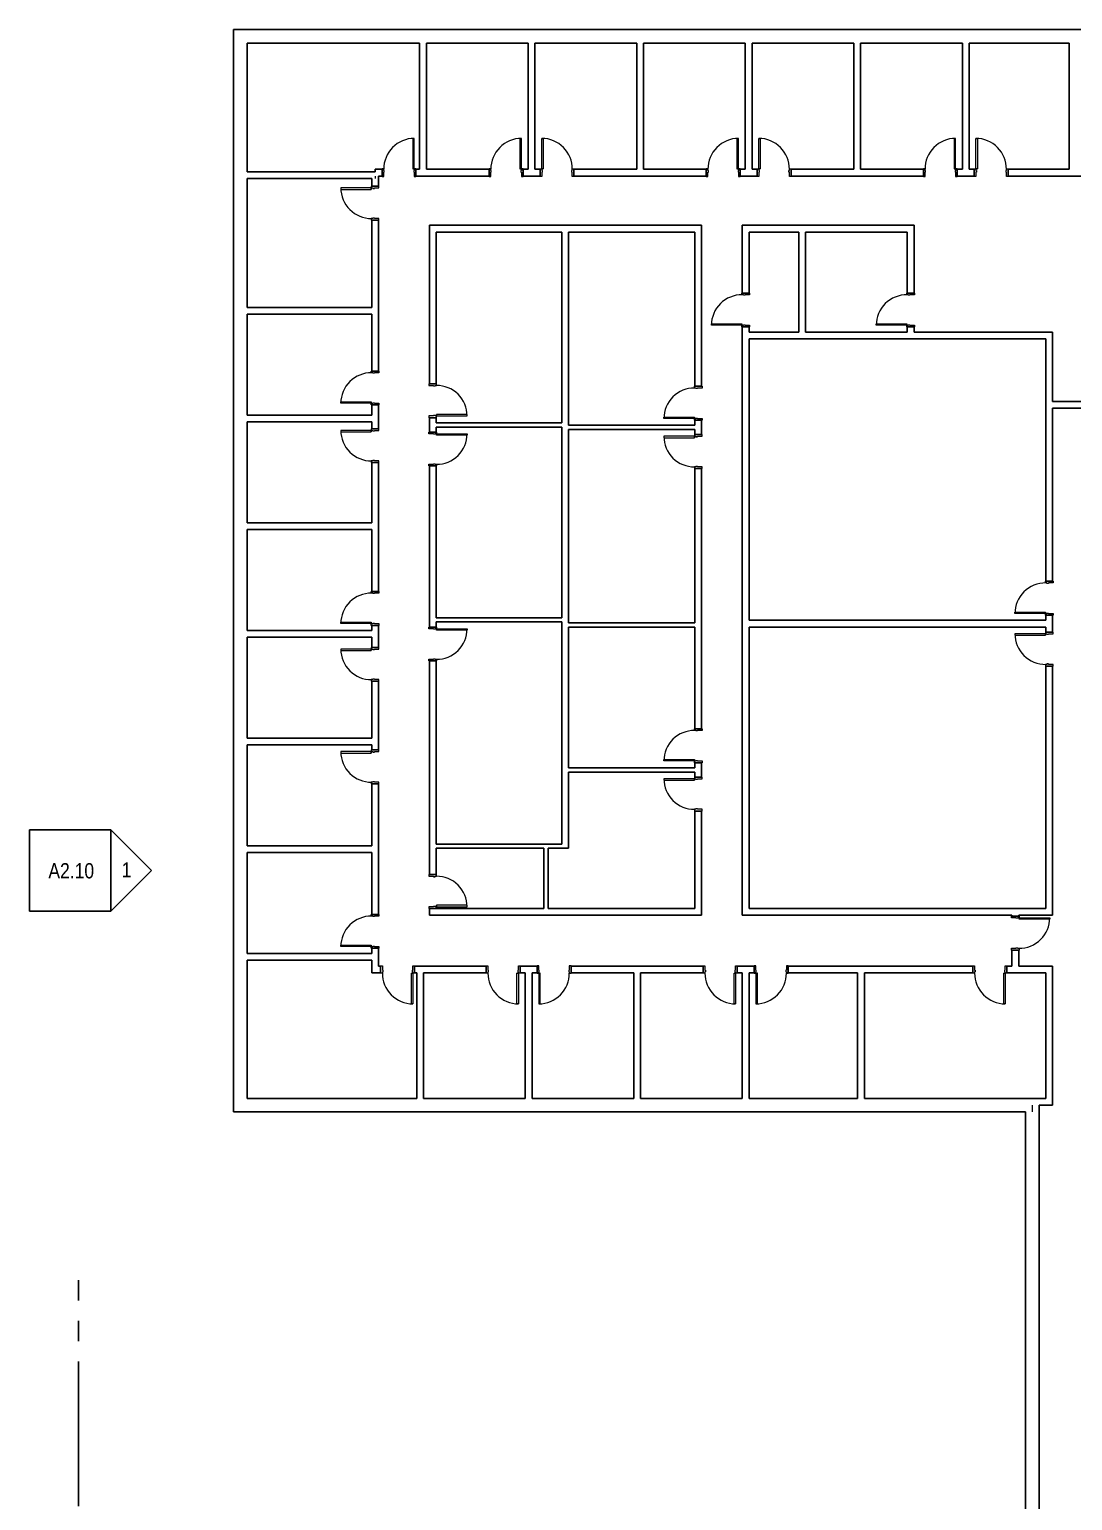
# Model space of a CAD drawing. Header units: inches. Extents: x -2612 to 2941, y -1924 to 1652.
# Drawn here: x -2552 to -1322, y -625 to 1110 of the extents above; entities that cross this region are included whole.
import ezdxf

# ---------------------------------------------------------------- set-up
doc = ezdxf.new("R2010")
doc.units = ezdxf.units.IN
doc.header["$MEASUREMENT"] = 0
doc.linetypes.add('Grid Line', pattern=[168, 96, -24, 24, -24])
for name, color, linetype, lineweight in [('A-DOOR', 31, 'Continuous', 9), ('A-DOOR-FRAM', 31, 'Continuous', 15), ('A-WALL', 113, 'Continuous', 9), ('G-ANNO-SYMB', 111, 'Continuous', 9), ('I-WALL', 2, 'Continuous', 9), ('S-GRID', 1, 'Continuous', 9)]:
    doc.layers.add(name, color=color, linetype=linetype, lineweight=lineweight)
doc.styles.add('Arial Narrow', font='ARIALN.TTF', dxfattribs={"height": 18})

# ---------------------------------------------------------------- blocks, each defined once
blk = doc.blocks.new('Door-Single_CE_ - HM Door-2_ HM Frame-5129900-LEVEL 1 - Map Export')
at = {"layer": 'A-DOOR'}
for p, q in [((16.25, -40.5), (16.25, -4.5)), ((16.25, -4.5), (18, -4.5)), ((18, -4.5), (18, -40.5)), ((18, -40.5), (16.25, -40.5))]:
    blk.add_line(p, q, dxfattribs=at)
at = {"layer": 'A-DOOR', "lineweight": 15}
for p, q in [((16.25, -40.5), (16.25, -4.5)), ((18, -4.5), (16.25, -4.5)), ((18, -4.5), (18, -40.5)), ((18, -40.5), (16.25, -40.5))]:
    blk.add_line(p, q, dxfattribs=at)
at = {"layer": 'A-DOOR'}
blk.add_arc((18, -4.5), 36, 179.5, 270, dxfattribs=at)
blk.add_arc((18, -4.5), 36, 179.5, 270, dxfattribs=at)
blk.add_arc((18, -4.5), 36, 179.5, 270, dxfattribs=at)
blk.add_arc((18, -4.5), 36, 179.5, 270, dxfattribs=at)
at = {"layer": 'A-DOOR-FRAM'}
for p, q in [((-20, 4.5), (-18, 4.5)), ((-20, -4.5), (-20, 4.5)), ((-18, 4.5), (-18, -0.75)), ((18, 4.5), (20, 4.5)), ((18, -0.75), (18, 4.5)), ((20, 4.5), (20, -4.5)), ((-18, -4.5), (-20, -4.5)), ((-18, -0.75), (-17.5, -0.75)), ((-18, -2.75), (-18, -4.5)), ((-17.5, -2.75), (-18, -2.75)), ((-17.5, -0.75), (-17.5, -2.75)), ((17.5, -0.75), (18, -0.75)), ((17.5, -2.75), (17.5, -0.75)), ((18, -2.75), (17.5, -2.75)), ((18, -4.5), (18, -2.75)), ((20, -4.5), (18, -4.5))]:
    blk.add_line(p, q, dxfattribs=at)
blk = doc.blocks.new('Door-Single_CE_ - HM Door-2_ HM Frame-5130917-LEVEL 1 - Map Export')
at = {"layer": 'A-DOOR'}
for p, q in [((18, 40.5), (16.25, 40.5)), ((16.25, 40.5), (16.25, 4.5)), ((18, 4.5), (18, 40.5)), ((16.25, 4.5), (18, 4.5))]:
    blk.add_line(p, q, dxfattribs=at)
at = {"layer": 'A-DOOR', "lineweight": 15}
for p, q in [((18, 40.5), (16.25, 40.5)), ((16.25, 40.5), (16.25, 4.5)), ((18, 4.5), (18, 40.5)), ((18, 4.5), (16.25, 4.5))]:
    blk.add_line(p, q, dxfattribs=at)
at = {"layer": 'A-DOOR'}
blk.add_arc((18, 4.5), 36, 90, 180.5, dxfattribs=at)
blk.add_arc((18, 4.5), 36, 90, 180.5, dxfattribs=at)
blk.add_arc((18, 4.5), 36, 90, 180.5, dxfattribs=at)
blk.add_arc((18, 4.5), 36, 90, 180.5, dxfattribs=at)
at = {"layer": 'A-DOOR-FRAM'}
for p, q in [((-18, 4.5), (-20, 4.5)), ((-20, 4.5), (-20, -4.5)), ((-18, 2.75), (-18, 4.5)), ((-17.5, 2.75), (-18, 2.75)), ((-18, -4.5), (-18, 0.75)), ((-18, 0.75), (-17.5, 0.75)), ((-17.5, 0.75), (-17.5, 2.75)), ((18, 2.75), (17.5, 2.75)), ((17.5, 2.75), (17.5, 0.75)), ((17.5, 0.75), (18, 0.75)), ((20, 4.5), (18, 4.5)), ((18, 4.5), (18, 2.75)), ((18, 0.75), (18, -4.5)), ((20, -4.5), (20, 4.5)), ((-20, -4.5), (-18, -4.5)), ((18, -4.5), (20, -4.5))]:
    blk.add_line(p, q, dxfattribs=at)
blk = doc.blocks.new('Elevation - Detail Number_CE_-134675-LEVEL 1 - Map Export')
at = {"layer": 'G-ANNO-SYMB', "lineweight": 25}
for p, q in [((-0.25, -0.25), (-0.25, 0.25)), ((-0.25, 0.25), (0.25, 0.25)), ((0.25, 0.25), (0.25, -0.25)), ((0.25, -0.25), (-0.25, -0.25))]:
    blk.add_line(p, q, dxfattribs=at)
blk = doc.blocks.new('Elevation - Detail Number_CE_-46063-LEVEL 1 - Map Export')
at = {"layer": 'G-ANNO-SYMB', "lineweight": 25}
for p, q in [((0, 0.25), (-0.25, 0)), ((0.25, 0), (0, 0.25)), ((-0.25, 0), (0.25, 0))]:
    blk.add_line(p, q, dxfattribs=at)

msp = doc.modelspace()

# ---------------------------------------------------------------- linework, layer by layer
at = {"layer": 'A-WALL', "color": 7, "lineweight": 25}
for p, q in [((-1216.8, 1110.3), (-2311.3, 1110.3)), ((-2311.3, 1110.3), (-2311.3, -166.7)), ((-2295.3, 1094.3), (-2091.8, 1094.3)), ((-2295.3, 942.3), (-2295.3, 1094.3)), ((-2091.8, 1094.3), (-2091.8, 945.3)), ((-2083.8, 1094.3), (-1963.8, 1094.3)), ((-2083.8, 945.3), (-2083.8, 1094.3)), ((-1963.8, 1094.3), (-1963.8, 945.3)), ((-1955.8, 1094.3), (-1835.8, 1094.3)), ((-1955.8, 945.3), (-1955.8, 1094.3)), ((-1835.8, 1094.3), (-1835.8, 945.3)), ((-1827.8, 1094.3), (-1707.8, 1094.3)), ((-1827.8, 945.3), (-1827.8, 1094.3)), ((-1707.8, 1094.3), (-1707.8, 945.3)), ((-1699.8, 1094.3), (-1579.8, 1094.3)), ((-1699.8, 945.3), (-1699.8, 1094.3)), ((-1579.8, 1094.3), (-1579.8, 945.3)), ((-1571.8, 1094.3), (-1451.8, 1094.3)), ((-1571.8, 945.3), (-1571.8, 1094.3)), ((-1451.8, 1094.3), (-1451.8, 945.3)), ((-1443.8, 1094.3), (-1325.8, 1094.3)), ((-1443.8, 945.3), (-1443.8, 1094.3)), ((-1325.8, 1094.3), (-1325.8, 945.3)), ((-2144.3, 942.3), (-2295.3, 942.3)), ((-2136.1, 945.3), (-2144.3, 945.3)), ((-2144.3, 945.3), (-2144.3, 942.3)), ((-2140.3, 937.3), (-2136.1, 937.3)), ((-2140.3, 925.3), (-2140.3, 937.3)), ((-2136.1, 937.3), (-2136.1, 945.3)), ((-2091.8, 945.3), (-2096.1, 945.3)), ((-2096.1, 945.3), (-2096.1, 937.3)), ((-2096.1, 937.3), (-2009.8, 937.3)), ((-2009.8, 945.3), (-2083.8, 945.3)), ((-2009.8, 937.3), (-2009.8, 945.3)), ((-1963.8, 945.3), (-1969.8, 945.3)), ((-1969.8, 945.3), (-1969.8, 937.3)), ((-1969.8, 937.3), (-1949.8, 937.3)), ((-1949.8, 945.3), (-1955.8, 945.3)), ((-1949.8, 937.3), (-1949.8, 945.3)), ((-1835.8, 945.3), (-1909.8, 945.3)), ((-1909.8, 945.3), (-1909.8, 937.3)), ((-1909.8, 937.3), (-1753.8, 937.3)), ((-1753.8, 945.3), (-1827.8, 945.3)), ((-1753.8, 937.3), (-1753.8, 945.3)), ((-1707.8, 945.3), (-1713.8, 945.3)), ((-1713.8, 945.3), (-1713.8, 937.3)), ((-1713.8, 937.3), (-1693.8, 937.3)), ((-1693.8, 945.3), (-1699.8, 945.3)), ((-1693.8, 937.3), (-1693.8, 945.3)), ((-1579.8, 945.3), (-1653.8, 945.3)), ((-1653.8, 945.3), (-1653.8, 937.3)), ((-1653.8, 937.3), (-1497.8, 937.3)), ((-1497.8, 945.3), (-1571.8, 945.3)), ((-1497.8, 937.3), (-1497.8, 945.3)), ((-1451.8, 945.3), (-1457.8, 945.3)), ((-1457.8, 945.3), (-1457.8, 937.3)), ((-1457.8, 937.3), (-1437.8, 937.3)), ((-1437.8, 945.3), (-1443.8, 945.3)), ((-1437.8, 937.3), (-1437.8, 945.3)), ((-1325.8, 945.3), (-1397.8, 945.3)), ((-1397.8, 945.3), (-1397.8, 937.3)), ((-1397.8, 937.3), (-1311.8, 937.3)), ((-2295.3, 782.3), (-2295.3, 934.3)), ((-2295.3, 934.3), (-2148.3, 934.3)), ((-2148.3, 934.3), (-2148.3, 925.3)), ((-2148.3, 925.3), (-2140.3, 925.3)), ((-2140.3, 885.3), (-2148.3, 885.3)), ((-2148.3, 885.3), (-2148.3, 782.3)), ((-2140.3, 707.3), (-2140.3, 885.3)), ((-2080.3, 879.3), (-2080.3, 692.3)), ((-1759.3, 879.3), (-2080.3, 879.3)), ((-2072.3, 692.3), (-2072.3, 871.3)), ((-2072.3, 871.3), (-1924.3, 871.3)), ((-1924.3, 871.3), (-1924.3, 646.3)), ((-1916.3, 643.3), (-1916.3, 871.3)), ((-1916.3, 871.3), (-1767.3, 871.3)), ((-1767.3, 871.3), (-1767.3, 689.3)), ((-1759.3, 689.3), (-1759.3, 879.3)), ((-1508.8, 879.3), (-1711.3, 879.3)), ((-1711.3, 879.3), (-1711.3, 799.3)), ((-1703.3, 871.3), (-1644.8, 871.3)), ((-1703.3, 799.3), (-1703.3, 871.3)), ((-1644.8, 871.3), (-1644.8, 753.3)), ((-1636.8, 871.3), (-1516.8, 871.3)), ((-1636.8, 753.3), (-1636.8, 871.3)), ((-1516.8, 871.3), (-1516.8, 799.3)), ((-1508.8, 799.3), (-1508.8, 879.3)), ((-1711.3, 799.3), (-1703.3, 799.3)), ((-1516.8, 799.3), (-1508.8, 799.3)), ((-2148.3, 782.3), (-2295.3, 782.3)), ((-2295.3, 655.3), (-2295.3, 774.3)), ((-2295.3, 774.3), (-2148.3, 774.3)), ((-2148.3, 774.3), (-2148.3, 707.3)), ((-1711.3, 759.3), (-1711.3, 65.3)), ((-1703.3, 759.3), (-1711.3, 759.3)), ((-1703.3, 753.3), (-1703.3, 759.3)), ((-1644.8, 753.3), (-1703.3, 753.3)), ((-1516.8, 753.3), (-1636.8, 753.3)), ((-1508.8, 759.3), (-1516.8, 759.3)), ((-1516.8, 759.3), (-1516.8, 753.3)), ((-1508.8, 753.3), (-1508.8, 759.3)), ((-1345.3, 753.3), (-1508.8, 753.3)), ((-1345.3, 671.4), (-1345.3, 753.3)), ((-1703.3, 745.3), (-1353.3, 745.3)), ((-1703.3, 413.3), (-1703.3, 745.3)), ((-1353.3, 745.3), (-1353.3, 459.3)), ((-2148.3, 707.3), (-2140.3, 707.3)), ((-2080.3, 692.3), (-2072.3, 692.3)), ((-1767.3, 689.3), (-1759.3, 689.3)), ((-2140.3, 667.3), (-2148.3, 667.3)), ((-2148.3, 667.3), (-2148.3, 655.3)), ((-2140.3, 639.3), (-2140.3, 667.3)), ((-1232.8, 671.4), (-1345.3, 671.4)), ((-1345.3, 663.4), (-1224.8, 663.4)), ((-1345.3, 459.3), (-1345.3, 663.4)), ((-2148.3, 655.3), (-2295.3, 655.3)), ((-2295.3, 528.3), (-2295.3, 647.3)), ((-2295.3, 647.3), (-2148.3, 647.3)), ((-2148.3, 647.3), (-2148.3, 639.3)), ((-2072.3, 652.3), (-2080.3, 652.3)), ((-2080.3, 652.3), (-2080.3, 635.3)), ((-2072.3, 646.3), (-2072.3, 652.3)), ((-1767.3, 649.3), (-1767.3, 643.3)), ((-1759.3, 649.3), (-1767.3, 649.3)), ((-1759.3, 632.3), (-1759.3, 649.3)), ((-2148.3, 639.3), (-2140.3, 639.3)), ((-2080.3, 635.3), (-2072.3, 635.3)), ((-2072.3, 635.3), (-2072.3, 641.3)), ((-1924.3, 641.3), (-1924.3, 416.3)), ((-1916.3, 410.3), (-1916.3, 638.3)), ((-1767.3, 638.3), (-1767.3, 632.3)), ((-1767.3, 632.3), (-1759.3, 632.3)), ((-2140.3, 599.3), (-2148.3, 599.3)), ((-2148.3, 599.3), (-2148.3, 528.3)), ((-2140.3, 447.3), (-2140.3, 599.3)), ((-2072.3, 595.3), (-2080.3, 595.3)), ((-2080.3, 595.3), (-2080.3, 405.3)), ((-2072.3, 416.3), (-2072.3, 595.3)), ((-1767.3, 592.3), (-1767.3, 410.3)), ((-1759.3, 592.3), (-1767.3, 592.3)), ((-1759.3, 285.3), (-1759.3, 592.3)), ((-2148.3, 528.3), (-2295.3, 528.3)), ((-2295.3, 401.3), (-2295.3, 520.3)), ((-2295.3, 520.3), (-2148.3, 520.3)), ((-2148.3, 520.3), (-2148.3, 447.3)), ((-1353.3, 459.3), (-1345.3, 459.3)), ((-2148.3, 447.3), (-2140.3, 447.3)), ((-1345.3, 419.3), (-1353.3, 419.3)), ((-1353.3, 419.3), (-1353.3, 413.3)), ((-1345.3, 399.3), (-1345.3, 419.3)), ((-2148.3, 401.3), (-2295.3, 401.3)), ((-2140.3, 407.3), (-2148.3, 407.3)), ((-2148.3, 407.3), (-2148.3, 401.3)), ((-2140.3, 381.3), (-2140.3, 407.3)), ((-2080.3, 405.3), (-2072.3, 405.3)), ((-2072.3, 405.3), (-2072.3, 411.3)), ((-1924.3, 411.3), (-1924.3, 149.3)), ((-1916.3, 239.3), (-1916.3, 405.3)), ((-1767.3, 405.3), (-1767.3, 285.3)), ((-1353.3, 413.3), (-1703.3, 413.3)), ((-1703.3, 73.3), (-1703.3, 405.3)), ((-1703.3, 405.3), (-1353.3, 405.3)), ((-1353.3, 405.3), (-1353.3, 399.3)), ((-1353.3, 399.3), (-1345.3, 399.3)), ((-2295.3, 274.3), (-2295.3, 393.3)), ((-2295.3, 393.3), (-2148.3, 393.3)), ((-2148.3, 393.3), (-2148.3, 381.3)), ((-2148.3, 381.3), (-2140.3, 381.3)), ((-2072.3, 365.3), (-2080.3, 365.3)), ((-2080.3, 365.3), (-2080.3, 113.3)), ((-2072.3, 149.3), (-2072.3, 365.3)), ((-1345.3, 359.3), (-1353.3, 359.3)), ((-1353.3, 359.3), (-1353.3, 73.3)), ((-1345.3, 65.3), (-1345.3, 359.3)), ((-2140.3, 341.3), (-2148.3, 341.3)), ((-2148.3, 341.3), (-2148.3, 274.3)), ((-2140.3, 260.3), (-2140.3, 341.3)), ((-1767.3, 285.3), (-1759.3, 285.3)), ((-2148.3, 274.3), (-2295.3, 274.3)), ((-2295.3, 147.3), (-2295.3, 266.3)), ((-2295.3, 266.3), (-2148.3, 266.3)), ((-2148.3, 266.3), (-2148.3, 260.3)), ((-2148.3, 260.3), (-2140.3, 260.3)), ((-1767.3, 245.3), (-1767.3, 239.3)), ((-1759.3, 245.3), (-1767.3, 245.3)), ((-1759.3, 228.3), (-1759.3, 245.3)), ((-1916.3, 144.3), (-1916.3, 234.3)), ((-1767.3, 234.3), (-1767.3, 228.3)), ((-1767.3, 228.3), (-1759.3, 228.3)), ((-2140.3, 220.3), (-2148.3, 220.3)), ((-2148.3, 220.3), (-2148.3, 147.3)), ((-2140.3, 66.3), (-2140.3, 220.3)), ((-1767.3, 188.3), (-1767.3, 73.3)), ((-1759.3, 188.3), (-1767.3, 188.3)), ((-1759.3, 65.3), (-1759.3, 188.3)), ((-2148.3, 147.3), (-2295.3, 147.3)), ((-2295.3, 20.3), (-2295.3, 139.3)), ((-2295.3, 139.3), (-2148.3, 139.3)), ((-2148.3, 139.3), (-2148.3, 66.3)), ((-2072.3, 113.3), (-2072.3, 144.3)), ((-1924.3, 144.3), (-1916.3, 144.3)), ((-2080.3, 113.3), (-2072.3, 113.3)), ((-1945.3, 73.3), (-2080.3, 73.3)), ((-2080.3, 73.3), (-2080.3, 65.3)), ((-1767.3, 73.3), (-1940.3, 73.3)), ((-1353.3, 73.3), (-1703.3, 73.3)), ((-2148.3, 66.3), (-2140.3, 66.3)), ((-2080.3, 65.3), (-1759.3, 65.3)), ((-1711.3, 65.3), (-1393.3, 65.3)), ((-1393.3, 65.3), (-1393.3, 64.3)), ((-1393.3, 64.3), (-1385.3, 64.3)), ((-1385.3, 65.3), (-1345.3, 65.3)), ((-1385.3, 64.3), (-1385.3, 65.3)), ((-2148.3, 20.3), (-2295.3, 20.3)), ((-2140.3, 26.3), (-2148.3, 26.3)), ((-2148.3, 26.3), (-2148.3, 20.3)), ((-2140.3, 5.3), (-2140.3, 26.3)), ((-1385.3, 24.3), (-1393.3, 24.3)), ((-1393.3, 24.3), (-1393.3, 5.3)), ((-1385.3, 5.3), (-1385.3, 24.3)), ((-2295.3, -150.7), (-2295.3, 12.3)), ((-2295.3, 12.3), (-2148.3, 12.3)), ((-2148.3, 12.3), (-2148.3, -2.7)), ((-2137.8, 5.3), (-2140.3, 5.3)), ((-2137.8, -2.7), (-2137.8, 5.3)), ((-2013.3, 5.3), (-2097.8, 5.3)), ((-2097.8, 5.3), (-2097.8, -2.7)), ((-2013.3, -2.7), (-2013.3, 5.3)), ((-1953.3, 5.3), (-1973.3, 5.3)), ((-1973.3, 5.3), (-1973.3, -2.7)), ((-1953.3, -2.7), (-1953.3, 5.3)), ((-1757.3, 5.3), (-1913.3, 5.3)), ((-1913.3, 5.3), (-1913.3, -2.7)), ((-1757.3, -2.7), (-1757.3, 5.3)), ((-1697.3, 5.3), (-1717.3, 5.3)), ((-1717.3, 5.3), (-1717.3, -2.7)), ((-1697.3, -2.7), (-1697.3, 5.3)), ((-1657.3, 5.3), (-1657.3, -2.7)), ((-1439.3, 5.3), (-1657.3, 5.3)), ((-1439.3, -2.7), (-1439.3, 5.3)), ((-1393.3, 5.3), (-1399.3, 5.3)), ((-1399.3, 5.3), (-1399.3, -2.7)), ((-1345.3, 5.3), (-1385.3, 5.3)), ((-1345.3, -158.7), (-1345.3, 5.3)), ((-2148.3, -2.7), (-2137.8, -2.7)), ((-2097.8, -2.7), (-2095.3, -2.7)), ((-2095.3, -2.7), (-2095.3, -150.7)), ((-2087.3, -2.7), (-2013.3, -2.7)), ((-2087.3, -150.7), (-2087.3, -2.7)), ((-1973.3, -2.7), (-1967.3, -2.7)), ((-1967.3, -2.7), (-1967.3, -150.7)), ((-1959.3, -2.7), (-1953.3, -2.7)), ((-1959.3, -150.7), (-1959.3, -2.7)), ((-1913.3, -2.7), (-1839.3, -2.7)), ((-1839.3, -2.7), (-1839.3, -150.7)), ((-1831.3, -2.7), (-1757.3, -2.7)), ((-1831.3, -150.7), (-1831.3, -2.7)), ((-1717.3, -2.7), (-1711.3, -2.7)), ((-1711.3, -2.7), (-1711.3, -150.7)), ((-1703.3, -2.7), (-1697.3, -2.7)), ((-1703.3, -150.7), (-1703.3, -2.7)), ((-1657.3, -2.7), (-1575.3, -2.7)), ((-1575.3, -2.7), (-1575.3, -150.7)), ((-1567.3, -150.7), (-1567.3, -2.7)), ((-1567.3, -2.7), (-1439.3, -2.7)), ((-1399.3, -2.7), (-1353.3, -2.7)), ((-1353.3, -2.7), (-1353.3, -150.7)), ((-2095.3, -150.7), (-2295.3, -150.7)), ((-1967.3, -150.7), (-2087.3, -150.7)), ((-1839.3, -150.7), (-1959.3, -150.7)), ((-1711.3, -150.7), (-1831.3, -150.7)), ((-1575.3, -150.7), (-1703.3, -150.7)), ((-1353.3, -150.7), (-1567.3, -150.7)), ((-2311.3, -166.7), (-1377.3, -166.7)), ((-1377.3, -166.7), (-1377.3, -762.2)), ((-1361.3, -741.2), (-1361.3, -158.7)), ((-1361.3, -158.7), (-1345.3, -158.7))]:
    msp.add_line(p, q, dxfattribs=at)
at = {"layer": 'A-WALL'}
for p, q in [((-2144.3, 937.3), (-2144.3, 934.3)), ((-1369.3, -158.7), (-1369.3, -166.7))]:
    msp.add_line(p, q, dxfattribs=at)
at = {"layer": 'I-WALL', "color": 7, "lineweight": 25}
for p, q in [((-1924.3, 646.3), (-2072.3, 646.3)), ((-1767.3, 643.3), (-1916.3, 643.3)), ((-2072.3, 641.3), (-1924.3, 641.3)), ((-1916.3, 638.3), (-1767.3, 638.3)), ((-1924.3, 416.3), (-2072.3, 416.3)), ((-2072.3, 411.3), (-1924.3, 411.3)), ((-1767.3, 410.3), (-1916.3, 410.3)), ((-1916.3, 405.3), (-1767.3, 405.3)), ((-1767.3, 239.3), (-1916.3, 239.3)), ((-1916.3, 234.3), (-1767.3, 234.3)), ((-1924.3, 149.3), (-2072.3, 149.3)), ((-2072.3, 144.3), (-1945.3, 144.3)), ((-1945.3, 144.3), (-1945.3, 73.3)), ((-1940.3, 144.3), (-1924.3, 144.3)), ((-1940.3, 73.3), (-1940.3, 144.3))]:
    msp.add_line(p, q, dxfattribs=at)
at = {"layer": 'S-GRID', "linetype": 'Grid Line', "lineweight": 25}
for p, q in [((-2494.1, -557.3), (-2494.1, -365.3)), ((-2494.1, -1639.7), (-2494.1, -557.3))]:
    msp.add_line(p, q, dxfattribs=at)

# ---------------------------------------------------------------- block references
at = {"layer": 'A-DOOR'}
for name, p in [('Door-Single_CE_ - HM Door-2_ HM Frame-5130917-LEVEL 1 - Map Export', (-2116.1, 941.3)), ('Door-Single_CE_ - HM Door-2_ HM Frame-5130917-LEVEL 1 - Map Export', (-1989.8, 941.3)), ('Door-Single_CE_ - HM Door-2_ HM Frame-5130917-LEVEL 1 - Map Export', (-1733.8, 941.3)), ('Door-Single_CE_ - HM Door-2_ HM Frame-5130917-LEVEL 1 - Map Export', (-1477.8, 941.3)), ('Door-Single_CE_ - HM Door-2_ HM Frame-5129900-LEVEL 1 - Map Export', (-2117.8, 1.3)), ('Door-Single_CE_ - HM Door-2_ HM Frame-5129900-LEVEL 1 - Map Export', (-1993.3, 1.3)), ('Door-Single_CE_ - HM Door-2_ HM Frame-5129900-LEVEL 1 - Map Export', (-1737.3, 1.3)), ('Door-Single_CE_ - HM Door-2_ HM Frame-5129900-LEVEL 1 - Map Export', (-1419.3, 1.3))]:
    msp.add_blockref(name, p, dxfattribs=at)
for name, p, rotation in [('Door-Single_CE_ - HM Door-2_ HM Frame-5129900-LEVEL 1 - Map Export', (-1929.8, 941.3), 180), ('Door-Single_CE_ - HM Door-2_ HM Frame-5129900-LEVEL 1 - Map Export', (-1673.8, 941.3), 180), ('Door-Single_CE_ - HM Door-2_ HM Frame-5129900-LEVEL 1 - Map Export', (-1417.8, 941.3), 180), ('Door-Single_CE_ - HM Door-2_ HM Frame-5130917-LEVEL 1 - Map Export', (-2144.3, 905.3), 89.99999999999969), ('Door-Single_CE_ - HM Door-2_ HM Frame-5129900-LEVEL 1 - Map Export', (-1707.3, 779.3), 269.9999999999997), ('Door-Single_CE_ - HM Door-2_ HM Frame-5129900-LEVEL 1 - Map Export', (-1512.8, 779.3), 269.9999999999998), ('Door-Single_CE_ - HM Door-2_ HM Frame-5129900-LEVEL 1 - Map Export', (-2144.3, 687.3), 269.9999999999997), ('Door-Single_CE_ - HM Door-2_ HM Frame-5130917-LEVEL 1 - Map Export', (-2076.3, 672.3), 269.9999999999997), ('Door-Single_CE_ - HM Door-2_ HM Frame-5129900-LEVEL 1 - Map Export', (-1763.3, 669.3), 269.9999999999997), ('Door-Single_CE_ - HM Door-2_ HM Frame-5130917-LEVEL 1 - Map Export', (-2144.3, 619.3), 89.99999999999969), ('Door-Single_CE_ - HM Door-2_ HM Frame-5129900-LEVEL 1 - Map Export', (-2076.3, 615.3), 89.99999999999972), ('Door-Single_CE_ - HM Door-2_ HM Frame-5130917-LEVEL 1 - Map Export', (-1763.3, 612.3), 89.99999999999969), ('Door-Single_CE_ - HM Door-2_ HM Frame-5129900-LEVEL 1 - Map Export', (-1349.3, 439.3), 269.9999999999997), ('Door-Single_CE_ - HM Door-2_ HM Frame-5129900-LEVEL 1 - Map Export', (-2144.3, 427.3), 269.9999999999997), ('Door-Single_CE_ - HM Door-2_ HM Frame-5129900-LEVEL 1 - Map Export', (-2076.3, 385.3), 89.99999999999972), ('Door-Single_CE_ - HM Door-2_ HM Frame-5130917-LEVEL 1 - Map Export', (-1349.3, 379.3), 89.99999999999972), ('Door-Single_CE_ - HM Door-2_ HM Frame-5130917-LEVEL 1 - Map Export', (-2144.3, 361.3), 89.99999999999969), ('Door-Single_CE_ - HM Door-2_ HM Frame-5129900-LEVEL 1 - Map Export', (-1763.3, 265.3), 269.9999999999997), ('Door-Single_CE_ - HM Door-2_ HM Frame-5130917-LEVEL 1 - Map Export', (-2144.3, 240.3), 89.99999999999969), ('Door-Single_CE_ - HM Door-2_ HM Frame-5130917-LEVEL 1 - Map Export', (-1763.3, 208.3), 89.99999999999969), ('Door-Single_CE_ - HM Door-2_ HM Frame-5130917-LEVEL 1 - Map Export', (-2076.3, 93.3), 269.9999999999997), ('Door-Single_CE_ - HM Door-2_ HM Frame-5129900-LEVEL 1 - Map Export', (-2144.3, 46.3), 269.9999999999997), ('Door-Single_CE_ - HM Door-2_ HM Frame-5129900-LEVEL 1 - Map Export', (-1389.3, 44.3), 89.99999999999976), ('Door-Single_CE_ - HM Door-2_ HM Frame-5130917-LEVEL 1 - Map Export', (-1933.3, 1.3), 180), ('Door-Single_CE_ - HM Door-2_ HM Frame-5130917-LEVEL 1 - Map Export', (-1677.3, 1.3), 180)]:
    msp.add_blockref(name, p, dxfattribs=dict(at, rotation=rotation))
at = {"layer": 'G-ANNO-SYMB', "lineweight": 25, "xscale": 191.9999999999999, "yscale": 191.9999999999999, "zscale": 191.9999999999999, "rotation": 89.99999999999991}
msp.add_blockref('Elevation - Detail Number_CE_-134675-LEVEL 1 - Map Export', (-2504, 118.1), dxfattribs=at)

# ---------------------------------------------------------------- next in the draw order: texts
at = {"layer": 'G-ANNO-SYMB', "insert": (-2529.6, 126.8), "char_height": 18, "width": 66.054, "attachment_point": 1, "style": 'Arial Narrow', "bg_fill": 3, "box_fill_scale": 1.25, "bg_fill_color": 9, "bg_fill_true_color": 13158600, "bg_fill_transparency": 0}
msp.add_mtext('A2.10', dxfattribs=at)

# ---------------------------------------------------------------- next in the draw order: block references
at = {"layer": 'G-ANNO-SYMB', "lineweight": 25, "extrusion": (0, 0, -1), "xscale": 191.9999999999999, "yscale": 191.9999999999999, "zscale": 191.9999999999999, "rotation": 90.00000000000011}
msp.add_blockref('Elevation - Detail Number_CE_-46063-LEVEL 1 - Map Export', (2456, 118.1), dxfattribs=at)

# ---------------------------------------------------------------- next in the draw order: texts
at = {"layer": 'G-ANNO-SYMB', "insert": (-2443.1, 127.9), "char_height": 18, "width": 13.938, "attachment_point": 1, "style": 'Arial Narrow', "bg_fill": 3, "box_fill_scale": 1.25, "bg_fill_color": 9, "bg_fill_true_color": 13158600, "bg_fill_transparency": 0}
msp.add_mtext('1', dxfattribs=at)

doc.saveas('drawing.dxf')
